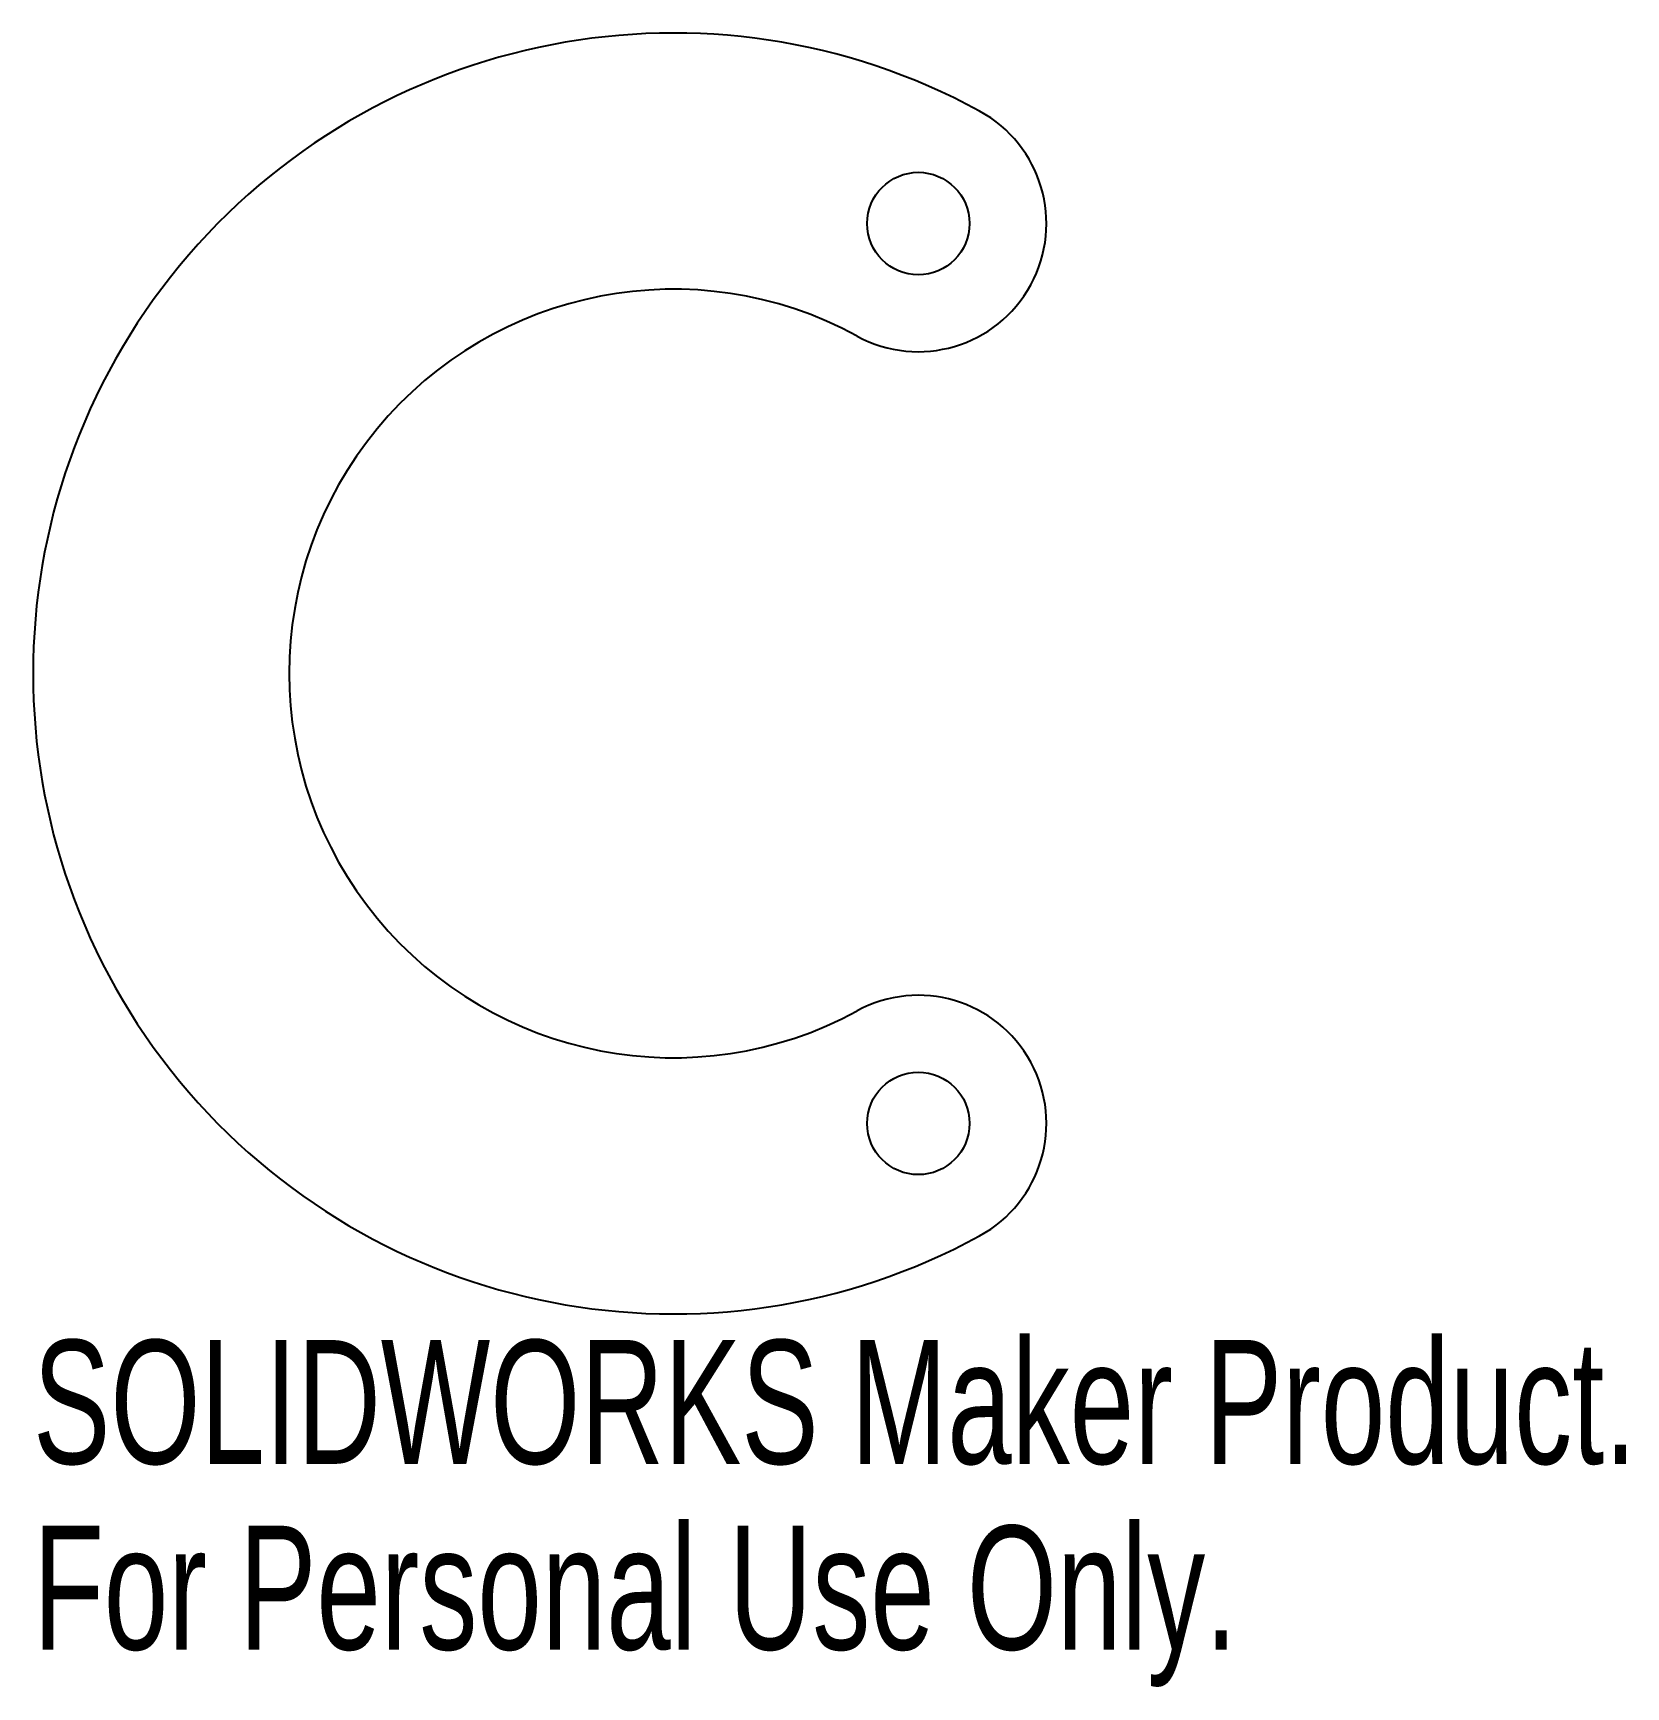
# Model space of a CAD drawing. Header units: millimetres. Extents: x -25 to 37.2, y -39.6 to 25.
import ezdxf

# ---------------------------------------------------------------- set-up
doc = ezdxf.new("R2010")
doc.units = ezdxf.units.MM
doc.styles.add('SLDTEXTSTYLE0', font='TXT', dxfattribs={"width": 0.7})

msp = doc.modelspace()

# ---------------------------------------------------------------- linework, layer by layer
at = {"color": 7, "linetype": 'Continuous', "lineweight": 25}
for centre in [(9.565, 17.564), (9.565, -17.564)]:
    msp.add_circle(centre, 2, dxfattribs=at)
for centre, radius, start, end in [((0, 0), 25, 61.42812, 298.57188), ((9.565, 17.564), 5, 241.42812, 61.42812), ((0, 0), 15, 61.42812, 298.57188), ((9.565, -17.564), 5, 298.57188, 118.57188)]:
    msp.add_arc(centre, radius, start, end, dxfattribs=at)

# ---------------------------------------------------------------- texts
at = {"color": 7, "linetype": 'Continuous', "char_height": 4.83362, "attachment_point": 1, "style": 'SLDTEXTSTYLE0'}
for s, insert in [('SOLIDWORKS Maker Product.', (-25, -26.02)), ('For Personal Use Only.', (-25, -33.27))]:
    msp.add_mtext(s, dxfattribs=dict(at, insert=insert))

doc.saveas('drawing.dxf')
